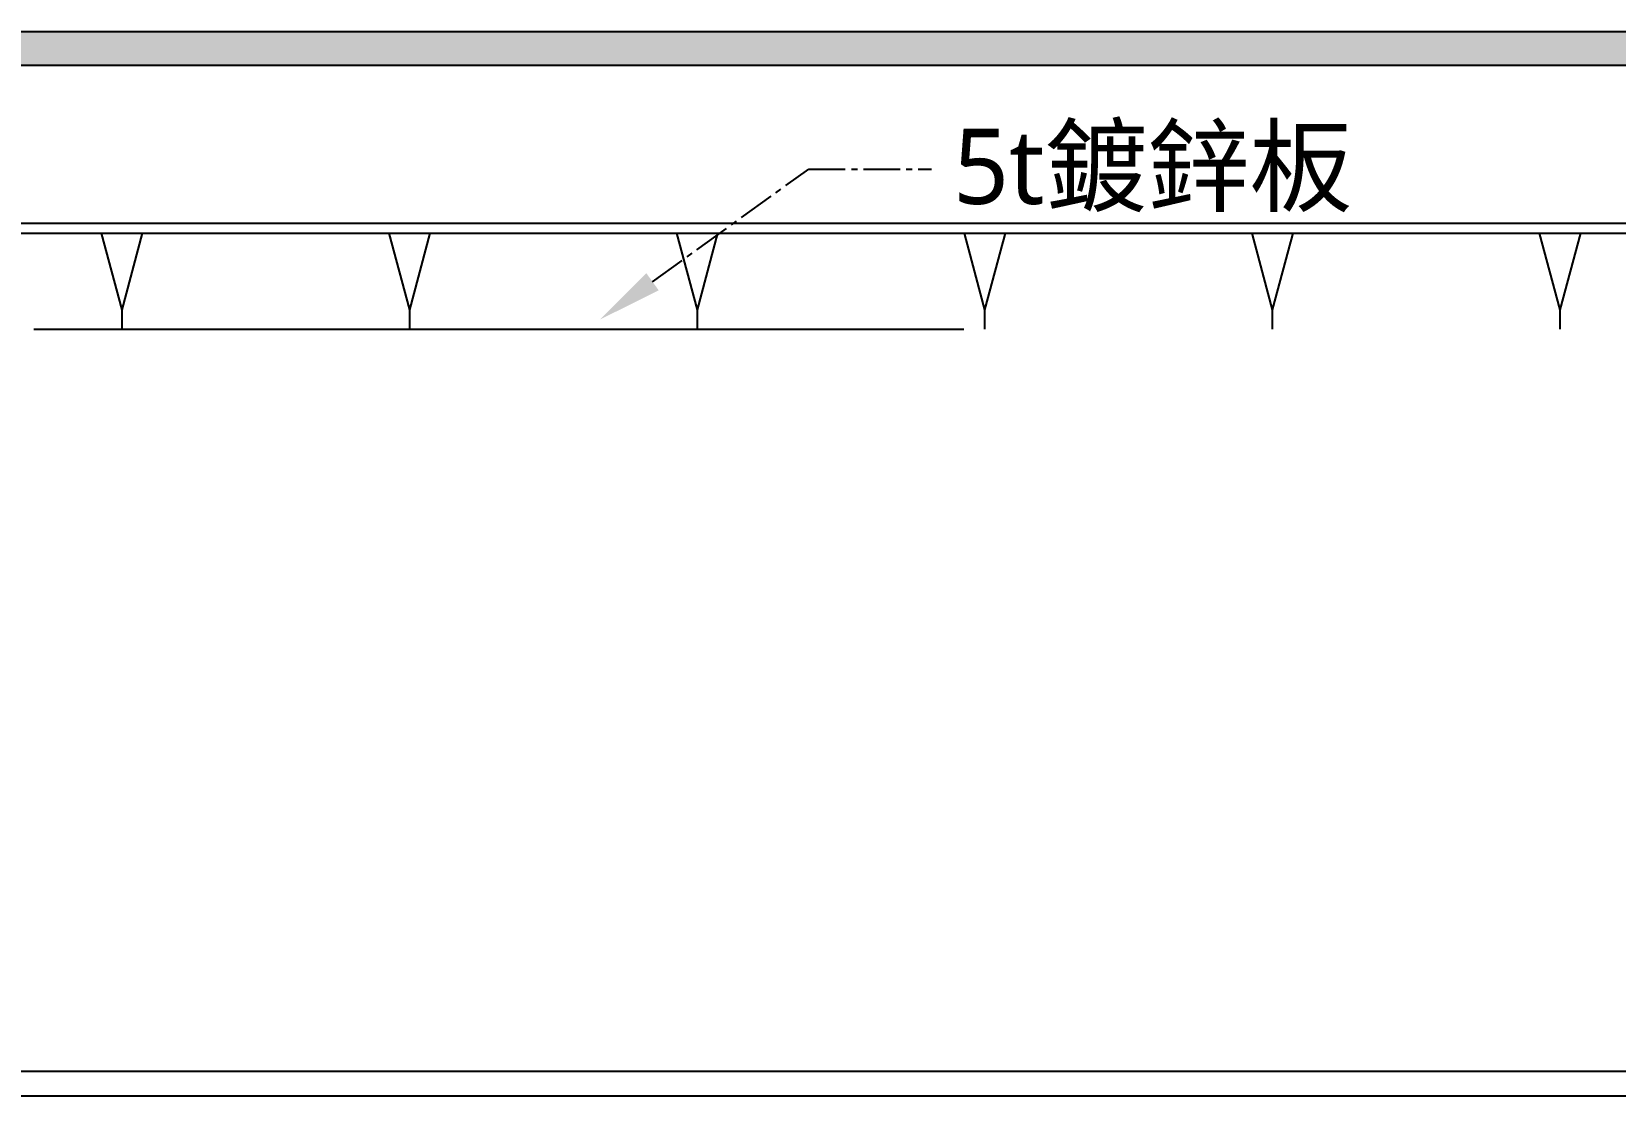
# Model space of a CAD drawing. Extents: x -3378 to 102197, y -3799 to 48702.
# Drawn here: x 59875 to 60701, y 9243 to 9798 of the extents above; entities that cross this region are included whole.
import ezdxf
from ezdxf import colors
from ezdxf.entities.mleader import LeaderData, LeaderLine
from ezdxf.math import Vec2, Vec3

# ---------------------------------------------------------------- set-up
doc = ezdxf.new("R2010")
doc.units = 0
doc.linetypes.add('CENTER', pattern=[2, 1.25, -0.25, 0.25, -0.25])
doc.linetypes.add('CENTER2', pattern=[28.575, 19.05, -3.175, 3.175, -3.175])
for name, color, linetype in [('GM_ANNO_DIMS', 4, 'Continuous'), ('GM_STEL_PRIM', 3, 'Continuous'), ('中心線 CENTER', 6, 'CENTER'), ('結構體 STRUCTURAL', 154, 'Continuous'), ('螺絲、螺栓', 4, 'Continuous'), ('視覺模型鋁擠型暫替', 4, 'Continuous')]:
    doc.layers.add(name, color=color, linetype=linetype)
doc.layers.add('不顯示', color=254, linetype='Continuous', plot=False)
doc.styles.add('MSCHESE', font='')
doc.styles.get('MSCHESE').set_extended_font_data('Microsoft JhengHei')

# ---------------------------------------------------------------- blocks, each defined once
blk = doc.blocks.new('室內地板')
at = {"layer": '結構體 STRUCTURAL'}
h = blk.add_hatch(dxfattribs=at)
h.set_pattern_fill('AR-HBONE', color=256, scale=0.1)
h.set_pattern_definition([(45, (-52753.211, -90985.298), (0, 14.3684098), [30.48, -10.16]), (135, (-52746.026, -90978.114), (1e-15, 14.3684098), [30.48, -10.16])])
h.paths.add_polyline_path([(0, 0), (0, -17.5), (11600, -17.5), (11600, 0)])
blk.add_lwpolyline([(0, 0), (0, -17.5), (11600, -17.5), (11600, 0)], close=True, dxfattribs=at)
blk = doc.blocks.new('*U774')
at = {"layer": 'GM_STEL_PRIM'}
for p, q in [((0, -15), (-10.72, 25)), ((0, -15), (10.72, 25)), ((0, -25), (0, -15))]:
    blk.add_line(p, q, dxfattribs=at)
blk = doc.blocks.new('*U767')
at = {"layer": 'GM_ANNO_DIMS', "color": 0, "linetype": 'ByBlock', "lineweight": -2}
for p in [(750, 0), (900, 0), (1050, 0), (1200, 0), (1350, 0), (1500, 0)]:
    blk.add_blockref('*U774', p, dxfattribs=at)

msp = doc.modelspace()

# ---------------------------------------------------------------- linework, layer by layer
at = {"layer": '中心線 CENTER', "ltscale": 15}
msp.add_line((73331.115, 9798.085), (54300.371, 9798.085, 0), dxfattribs=at)
at = {"layer": '結構體 STRUCTURAL'}
for p, q in [((71001.113, 9256.085), (59501.111, 9256.085, 0)), ((71001.113, 9243.085), (59501.111, 9243.085, 0))]:
    msp.add_line(p, q, dxfattribs=at)
at = {"layer": '視覺模型鋁擠型暫替', "linetype": 'Continuous'}
msp.add_line((59876.111, 9643.085, 0), (60361.111, 9643.085, 0), dxfattribs=at)

# ---------------------------------------------------------------- leaders
at = {"layer": '不顯示', "ltscale": 50}
ml = msp.add_multileader_mtext('Standard', dxfattribs=at)
ml.set_content('5t鍍鋅板', color=256, style='MSCHESE')
ml.set_leader_properties(color=256, linetype='CENTER2')
ml.build(insert=Vec2(0, 0))
ml.multileader.update_dxf_attribs({"arrow_head_size": 33.6, "scale": 8})
ctx = ml.context
ctx.base_point, ctx.scale, ctx.char_height, ctx.arrow_head_size, ctx.landing_gap_size, ctx.plane_origin = Vec3(60344.198, 9726.426, 0), 8, 39.2, 33.6, 22.4, Vec3(60314.447, 10444.498, 0)
ctx.text_align_type = 2
notes = []
notes.append((ctx, [(1, (1, 1, 0), (60280.198, 9726.426, 0), (1, 0), 64, [(0, [(60171.47, 9648.085, 0)], 0, [])])]))
ctx.mtext.insert, ctx.mtext.alignment, ctx.mtext.flow_direction = Vec3(60563.535, 9747.481, 0), 3, 5
ctx.mtext.has_bg_fill, ctx.mtext.bg_color, ctx.mtext.bg_scale_factor, ctx.mtext.bg_transparency, ctx.mtext.use_window_bg_color = 1, -1023410167, 1.5, 0, 1
for ctx, leaders in notes:
    for number, flags, end, landing, length, lines in leaders:
        leader = LeaderData()
        leader.index, (leader.has_last_leader_line, leader.has_dogleg_vector, leader.attachment_direction) = number, flags
        leader.last_leader_point, leader.dogleg_vector, leader.dogleg_length = Vec3(end), Vec3(landing), length
        for number, points, colour, breaks in lines:
            line = LeaderLine()
            line.index, line.vertices, line.color, line.breaks = number, Vec3.list(points), colors.encode_raw_color(colour), breaks
            leader.lines.append(line)
        ctx.leaders.append(leader)

# ---------------------------------------------------------------- next in the draw order: linework, layer by layer
at = {"layer": 'GM_STEL_PRIM', "elevation": 0}
msp.add_lwpolyline([(70851.113, 9698.085), (59151.111, 9698.085), (59151.111, 9693.085), (70851.113, 9693.085)], close=True, dxfattribs=at)

# ---------------------------------------------------------------- next in the draw order: block references
at = {"layer": 'GM_ANNO_DIMS'}
msp.add_blockref('*U767', (59172.111, 9668.085, 0), dxfattribs=at)
at = {"layer": '螺絲、螺栓'}
msp.add_blockref('室內地板', (59101.111, 9798.085, 0), dxfattribs=at)

doc.saveas('drawing.dxf')
